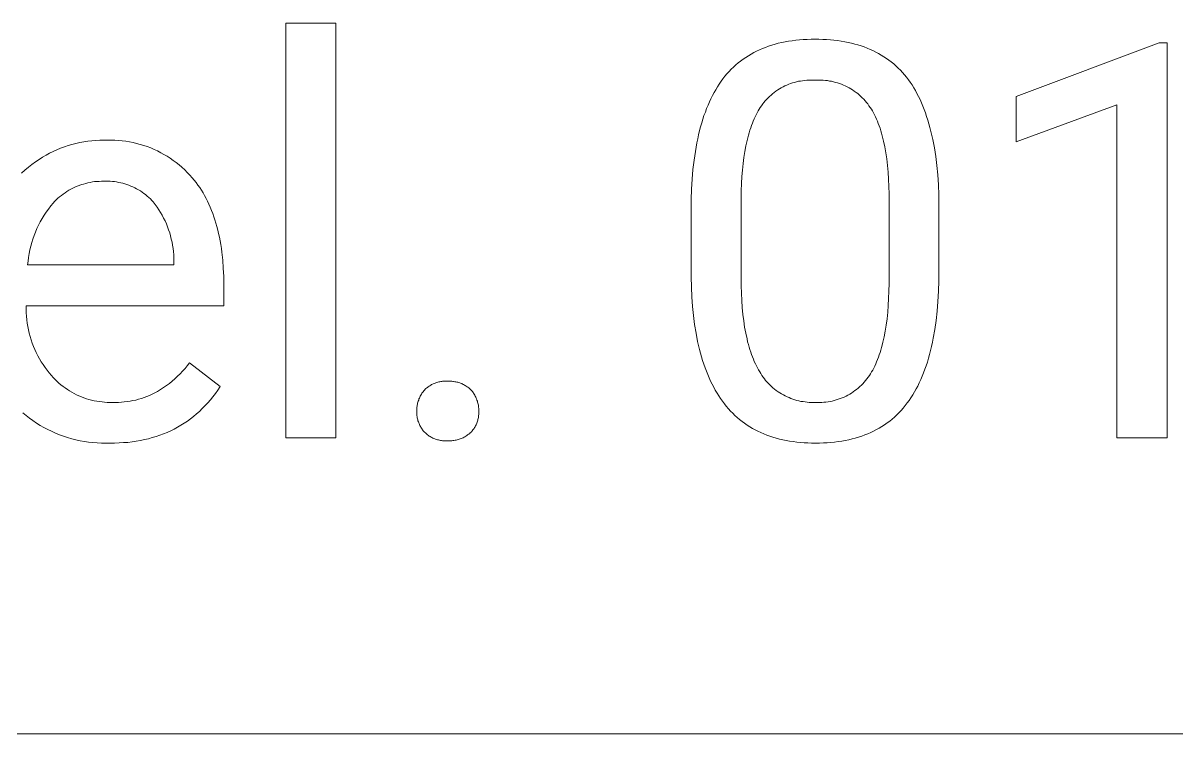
# Model space of a CAD drawing. Header units: millimetres. Extents: x 0 to 4030, y 0 to 2816.
# Drawn here: x 3095.5 to 3207.6, y 225.3 to 294.3 of the extents above; entities that cross this region are included whole.
import ezdxf

# ---------------------------------------------------------------- set-up
doc = ezdxf.new("R2010")
doc.units = ezdxf.units.MM
doc.header["$MEASUREMENT"] = 0
doc.layers.add('Domyślny', color=7, linetype='Continuous', true_color=0x000000)

msp = doc.modelspace()

# ---------------------------------------------------------------- linework, layer by layer
at = {"layer": 'Domyślny', "color": 18, "lineweight": 15, "true_color": 0x000000}
for p, q in [((3121.04, 254.04), (3121.04, 294.3)), ((3121.04, 294.3), (3125.89, 294.3)), ((3125.89, 294.3), (3125.89, 254.04)), ((3169.88, 292.54), (3170.23, 292.59)), ((3170.23, 292.59), (3170.58, 292.64)), ((3170.58, 292.64), (3170.94, 292.68)), ((3170.94, 292.68), (3171.31, 292.7)), ((3171.31, 292.7), (3171.68, 292.72)), ((3171.68, 292.72), (3172.06, 292.74)), ((3172.06, 292.74), (3172.44, 292.74)), ((3172.44, 292.74), (3172.83, 292.74)), ((3172.83, 292.74), (3173.2, 292.72)), ((3173.2, 292.72), (3173.57, 292.7)), ((3173.57, 292.7), (3173.94, 292.68)), ((3173.94, 292.68), (3174.29, 292.64)), ((3174.29, 292.64), (3174.64, 292.6)), ((3174.64, 292.6), (3174.99, 292.55)), ((3166.5, 291.44), (3166.77, 291.58)), ((3166.77, 291.58), (3167.05, 291.71)), ((3167.05, 291.71), (3167.34, 291.84)), ((3167.34, 291.84), (3167.64, 291.95)), ((3167.64, 291.95), (3167.94, 292.06)), ((3167.94, 292.06), (3168.25, 292.16)), ((3168.25, 292.16), (3168.56, 292.25)), ((3168.56, 292.25), (3168.88, 292.34)), ((3168.88, 292.34), (3169.21, 292.41)), ((3169.21, 292.41), (3169.54, 292.48)), ((3169.54, 292.48), (3169.88, 292.54)), ((3174.99, 292.55), (3175.33, 292.49)), ((3175.33, 292.49), (3175.66, 292.43)), ((3175.66, 292.43), (3175.98, 292.35)), ((3175.98, 292.35), (3176.3, 292.27)), ((3176.3, 292.27), (3176.61, 292.18)), ((3176.61, 292.18), (3176.92, 292.09)), ((3176.92, 292.09), (3177.22, 291.99)), ((3177.22, 291.99), (3177.51, 291.87)), ((3177.51, 291.87), (3177.79, 291.75)), ((3177.79, 291.75), (3178.07, 291.63)), ((3178.07, 291.63), (3178.35, 291.49)), ((3178.35, 291.49), (3178.62, 291.35)), ((3191.99, 287.18), (3205.88, 292.39)), ((3205.88, 292.39), (3206.65, 292.39)), ((3206.65, 292.39), (3206.65, 254.05)), ((3164.75, 290.24), (3164.98, 290.43)), ((3164.98, 290.43), (3165.22, 290.62)), ((3165.22, 290.62), (3165.46, 290.8)), ((3165.46, 290.8), (3165.71, 290.97)), ((3165.71, 290.97), (3165.97, 291.14)), ((3165.97, 291.14), (3166.23, 291.29)), ((3166.23, 291.29), (3166.5, 291.44)), ((3178.62, 291.35), (3178.88, 291.2)), ((3178.88, 291.2), (3179.13, 291.04)), ((3179.13, 291.04), (3179.38, 290.88)), ((3179.38, 290.88), (3179.62, 290.71)), ((3179.62, 290.71), (3179.86, 290.53)), ((3179.86, 290.53), (3180.09, 290.34)), ((3180.09, 290.34), (3180.31, 290.14)), ((3163.69, 289.14), (3163.89, 289.38)), ((3163.89, 289.38), (3164.1, 289.6)), ((3164.1, 289.6), (3164.31, 289.82)), ((3164.31, 289.82), (3164.53, 290.04)), ((3164.53, 290.04), (3164.75, 290.24)), ((3180.31, 290.14), (3180.53, 289.94)), ((3180.53, 289.94), (3180.74, 289.73)), ((3180.74, 289.73), (3180.94, 289.51)), ((3180.94, 289.51), (3181.14, 289.28)), ((3181.14, 289.28), (3181.33, 289.05)), ((3162.8, 287.84), (3162.97, 288.12)), ((3162.97, 288.12), (3163.14, 288.39)), ((3163.14, 288.39), (3163.32, 288.65)), ((3163.32, 288.65), (3163.5, 288.9)), ((3163.5, 288.9), (3163.69, 289.14)), ((3169.34, 288.11), (3169.16, 288.02)), ((3169.52, 288.2), (3169.34, 288.11)), ((3169.7, 288.29), (3169.52, 288.2)), ((3169.89, 288.36), (3169.7, 288.29)), ((3170.07, 288.43), (3169.89, 288.36)), ((3170.26, 288.5), (3170.07, 288.43)), ((3170.46, 288.55), (3170.26, 288.5)), ((3170.65, 288.6), (3170.46, 288.55)), ((3170.85, 288.65), (3170.65, 288.6)), ((3171.04, 288.68), (3170.85, 288.65)), ((3171.24, 288.71), (3171.04, 288.68)), ((3171.44, 288.74), (3171.24, 288.71)), ((3171.64, 288.76), (3171.44, 288.74)), ((3171.84, 288.76), (3171.64, 288.76)), ((3172.04, 288.77), (3171.84, 288.76)), ((3172.24, 288.76), (3172.04, 288.77)), ((3172.44, 288.75), (3172.24, 288.76)), ((3172.64, 288.76), (3172.44, 288.75)), ((3172.85, 288.77), (3172.64, 288.76)), ((3173.05, 288.77), (3172.85, 288.77)), ((3173.25, 288.76), (3173.05, 288.77)), ((3173.45, 288.74), (3173.25, 288.76)), ((3173.65, 288.72), (3173.45, 288.74)), ((3173.85, 288.68), (3173.65, 288.72)), ((3174.05, 288.65), (3173.85, 288.68)), ((3174.25, 288.6), (3174.05, 288.65)), ((3174.44, 288.55), (3174.25, 288.6)), ((3174.64, 288.5), (3174.44, 288.55)), ((3174.83, 288.43), (3174.64, 288.5)), ((3175.02, 288.36), (3174.83, 288.43)), ((3175.21, 288.29), (3175.02, 288.36)), ((3175.39, 288.2), (3175.21, 288.29)), ((3175.57, 288.11), (3175.39, 288.2)), ((3175.75, 288.02), (3175.57, 288.11)), ((3181.33, 289.05), (3181.52, 288.81)), ((3181.52, 288.81), (3181.69, 288.56)), ((3181.69, 288.56), (3181.87, 288.3)), ((3181.87, 288.3), (3182.03, 288.03)), ((3162.33, 286.96), (3162.48, 287.26)), ((3162.48, 287.26), (3162.64, 287.56)), ((3162.64, 287.56), (3162.8, 287.84)), ((3167.89, 287.05), (3167.75, 286.91)), ((3168.03, 287.19), (3167.89, 287.05)), ((3168.18, 287.32), (3168.03, 287.19)), ((3168.33, 287.45), (3168.18, 287.32)), ((3168.49, 287.58), (3168.33, 287.45)), ((3168.65, 287.7), (3168.49, 287.58)), ((3168.82, 287.81), (3168.65, 287.7)), ((3168.99, 287.92), (3168.82, 287.81)), ((3169.16, 288.02), (3168.99, 287.92)), ((3175.93, 287.92), (3175.75, 288.02)), ((3176.1, 287.81), (3175.93, 287.92)), ((3176.26, 287.7), (3176.1, 287.81)), ((3176.43, 287.58), (3176.26, 287.7)), ((3176.59, 287.46), (3176.43, 287.58)), ((3176.74, 287.33), (3176.59, 287.46)), ((3176.89, 287.19), (3176.74, 287.33)), ((3177.04, 287.05), (3176.89, 287.19)), ((3177.18, 286.91), (3177.04, 287.05)), ((3182.03, 288.03), (3182.2, 287.75)), ((3182.2, 287.75), (3182.35, 287.47)), ((3182.35, 287.47), (3182.5, 287.18)), ((3182.5, 287.18), (3182.65, 286.87)), ((3191.99, 282.78), (3191.99, 287.18)), ((3161.79, 285.67), (3161.91, 286)), ((3161.91, 286), (3162.05, 286.33)), ((3162.05, 286.33), (3162.19, 286.65)), ((3162.19, 286.65), (3162.33, 286.96)), ((3167.02, 285.95), (3166.92, 285.77)), ((3167.13, 286.12), (3167.02, 285.95)), ((3167.24, 286.28), (3167.13, 286.12)), ((3167.36, 286.45), (3167.24, 286.28)), ((3167.48, 286.6), (3167.36, 286.45)), ((3167.61, 286.76), (3167.48, 286.6)), ((3167.75, 286.91), (3167.61, 286.76)), ((3177.32, 286.76), (3177.18, 286.91)), ((3177.45, 286.61), (3177.32, 286.76)), ((3177.57, 286.45), (3177.45, 286.61)), ((3177.69, 286.28), (3177.57, 286.45)), ((3177.81, 286.12), (3177.69, 286.28)), ((3177.92, 285.95), (3177.81, 286.12)), ((3178.03, 285.77), (3177.92, 285.95)), ((3182.65, 286.87), (3182.79, 286.57)), ((3182.79, 286.57), (3182.92, 286.25)), ((3182.92, 286.25), (3183.05, 285.92)), ((3183.05, 285.92), (3183.18, 285.59)), ((3201.78, 286.36), (3191.99, 282.78)), ((3201.78, 254.05), (3201.78, 286.36)), ((3161.44, 284.61), (3161.55, 284.97)), ((3161.55, 284.97), (3161.66, 285.32)), ((3161.66, 285.32), (3161.79, 285.67)), ((3166.44, 284.79), (3166.36, 284.58)), ((3166.53, 285), (3166.44, 284.79)), ((3166.62, 285.2), (3166.53, 285)), ((3166.72, 285.4), (3166.62, 285.2)), ((3166.82, 285.59), (3166.72, 285.4)), ((3166.92, 285.77), (3166.82, 285.59)), ((3178.13, 285.58), (3178.03, 285.77)), ((3178.23, 285.39), (3178.13, 285.58)), ((3178.32, 285.19), (3178.23, 285.39)), ((3178.42, 284.98), (3178.32, 285.19)), ((3178.51, 284.77), (3178.42, 284.98)), ((3178.59, 284.55), (3178.51, 284.77)), ((3183.18, 285.59), (3183.29, 285.24)), ((3183.29, 285.24), (3183.41, 284.89)), ((3183.41, 284.89), (3183.51, 284.53)), ((3161.14, 283.47), (3161.23, 283.86)), ((3161.23, 283.86), (3161.33, 284.24)), ((3161.33, 284.24), (3161.44, 284.61)), ((3166.05, 283.66), (3165.98, 283.42)), ((3166.12, 283.9), (3166.05, 283.66)), ((3166.2, 284.13), (3166.12, 283.9)), ((3166.28, 284.36), (3166.2, 284.13)), ((3166.36, 284.58), (3166.28, 284.36)), ((3178.68, 284.32), (3178.59, 284.55)), ((3178.76, 284.09), (3178.68, 284.32)), ((3178.83, 283.85), (3178.76, 284.09)), ((3178.9, 283.61), (3178.83, 283.85)), ((3178.97, 283.36), (3178.9, 283.61)), ((3183.51, 284.53), (3183.61, 284.16)), ((3183.61, 284.16), (3183.71, 283.79)), ((3183.71, 283.79), (3183.8, 283.4)), ((3099.89, 282.41), (3100.26, 282.52)), ((3100.26, 282.52), (3100.64, 282.62)), ((3100.64, 282.62), (3101.02, 282.7)), ((3101.02, 282.7), (3101.4, 282.78)), ((3101.4, 282.78), (3101.79, 282.83)), ((3101.79, 282.83), (3102.18, 282.88)), ((3102.18, 282.88), (3102.57, 282.91)), ((3102.57, 282.91), (3102.96, 282.93)), ((3102.96, 282.93), (3103.35, 282.94)), ((3103.35, 282.94), (3103.7, 282.95)), ((3103.7, 282.95), (3104.06, 282.95)), ((3104.06, 282.95), (3104.42, 282.94)), ((3104.42, 282.94), (3104.78, 282.92)), ((3104.78, 282.92), (3105.14, 282.88)), ((3105.14, 282.88), (3105.49, 282.84)), ((3105.49, 282.84), (3105.84, 282.78)), ((3105.84, 282.78), (3106.2, 282.71)), ((3106.2, 282.71), (3106.54, 282.62)), ((3106.54, 282.62), (3106.89, 282.53)), ((3106.89, 282.53), (3107.23, 282.42)), ((3160.82, 281.84), (3160.97, 282.68)), ((3160.97, 282.68), (3161.05, 283.08)), ((3161.05, 283.08), (3161.14, 283.47)), ((3165.85, 282.92), (3165.73, 282.39)), ((3165.91, 283.17), (3165.85, 282.92)), ((3165.98, 283.42), (3165.91, 283.17)), ((3179.04, 283.1), (3178.97, 283.36)), ((3179.1, 282.84), (3179.04, 283.1)), ((3179.22, 282.29), (3179.1, 282.84)), ((3183.8, 283.4), (3183.88, 283.01)), ((3183.88, 283.01), (3184.04, 282.2)), ((3097.41, 281.28), (3097.74, 281.48)), ((3097.74, 281.48), (3098.09, 281.66)), ((3098.09, 281.66), (3098.44, 281.84)), ((3098.44, 281.84), (3098.79, 282)), ((3098.79, 282), (3099.15, 282.15)), ((3099.15, 282.15), (3099.52, 282.28)), ((3099.52, 282.28), (3099.89, 282.41)), ((3107.23, 282.42), (3107.57, 282.31)), ((3107.57, 282.31), (3107.91, 282.18)), ((3107.91, 282.18), (3108.24, 282.04)), ((3108.24, 282.04), (3108.56, 281.89)), ((3108.56, 281.89), (3108.88, 281.72)), ((3108.88, 281.72), (3109.19, 281.55)), ((3109.19, 281.55), (3109.5, 281.37)), ((3109.5, 281.37), (3109.8, 281.18)), ((3160.69, 280.98), (3160.82, 281.84)), ((3165.63, 281.84), (3165.54, 281.26)), ((3165.73, 282.39), (3165.63, 281.84)), ((3179.32, 281.71), (3179.22, 282.29)), ((3179.41, 281.11), (3179.32, 281.71)), ((3184.04, 282.2), (3184.17, 281.35)), ((3095.69, 280.02), (3096.02, 280.3)), ((3096.02, 280.3), (3096.37, 280.57)), ((3096.37, 280.57), (3096.72, 280.83)), ((3096.72, 280.83), (3097.08, 281.07)), ((3097.08, 281.07), (3097.41, 281.28)), ((3109.8, 281.18), (3110.1, 280.97)), ((3110.1, 280.97), (3110.39, 280.76)), ((3110.39, 280.76), (3110.67, 280.54)), ((3110.67, 280.54), (3110.94, 280.3)), ((3110.94, 280.3), (3111.21, 280.06)), ((3160.59, 280.08), (3160.69, 280.98)), ((3165.46, 280.66), (3165.4, 280.04)), ((3165.54, 281.26), (3165.46, 280.66)), ((3179.48, 280.49), (3179.41, 281.11)), ((3179.54, 279.83), (3179.48, 280.49)), ((3184.17, 281.35), (3184.28, 280.47)), ((3184.28, 280.47), (3184.37, 279.56)), ((3095.37, 279.73), (3095.69, 280.02)), ((3111.21, 280.06), (3111.46, 279.81)), ((3111.46, 279.81), (3111.71, 279.55)), ((3111.71, 279.55), (3111.95, 279.29)), ((3111.95, 279.29), (3112.14, 279.06)), ((3160.45, 278.17), (3160.51, 279.14)), ((3160.51, 279.14), (3160.59, 280.08)), ((3165.34, 279.4), (3165.3, 278.73)), ((3165.4, 280.04), (3165.34, 279.4)), ((3179.59, 279.15), (3179.54, 279.83)), ((3179.62, 278.45), (3179.59, 279.15)), ((3184.37, 279.56), (3184.43, 278.61)), ((3099.96, 278.07), (3099.77, 277.96)), ((3100.16, 278.18), (3099.96, 278.07)), ((3100.35, 278.28), (3100.16, 278.18)), ((3100.55, 278.38), (3100.35, 278.28)), ((3100.76, 278.46), (3100.55, 278.38)), ((3100.96, 278.54), (3100.76, 278.46)), ((3101.17, 278.62), (3100.96, 278.54)), ((3101.38, 278.68), (3101.17, 278.62)), ((3101.59, 278.74), (3101.38, 278.68)), ((3101.81, 278.79), (3101.59, 278.74)), ((3102.03, 278.84), (3101.81, 278.79)), ((3102.24, 278.88), (3102.03, 278.84)), ((3102.46, 278.91), (3102.24, 278.88)), ((3102.68, 278.93), (3102.46, 278.91)), ((3102.9, 278.94), (3102.68, 278.93)), ((3103.12, 278.95), (3102.9, 278.94)), ((3103.35, 278.95), (3103.12, 278.95)), ((3103.55, 278.96), (3103.35, 278.95)), ((3103.76, 278.95), (3103.55, 278.96)), ((3103.97, 278.95), (3103.76, 278.95)), ((3104.18, 278.93), (3103.97, 278.95)), ((3104.38, 278.91), (3104.18, 278.93)), ((3104.59, 278.88), (3104.38, 278.91)), ((3104.79, 278.84), (3104.59, 278.88)), ((3104.99, 278.8), (3104.79, 278.84)), ((3105.2, 278.75), (3104.99, 278.8)), ((3105.4, 278.7), (3105.2, 278.75)), ((3105.59, 278.63), (3105.4, 278.7)), ((3105.79, 278.56), (3105.59, 278.63)), ((3105.98, 278.48), (3105.79, 278.56)), ((3106.17, 278.4), (3105.98, 278.48)), ((3106.36, 278.31), (3106.17, 278.4)), ((3106.54, 278.22), (3106.36, 278.31)), ((3106.72, 278.11), (3106.54, 278.22)), ((3106.9, 278.01), (3106.72, 278.11)), ((3107.07, 277.89), (3106.9, 278.01)), ((3112.14, 279.06), (3112.32, 278.82)), ((3112.32, 278.82), (3112.5, 278.58)), ((3112.5, 278.58), (3112.67, 278.33)), ((3112.67, 278.33), (3112.83, 278.07)), ((3112.83, 278.07), (3112.99, 277.81)), ((3160.42, 277.17), (3160.45, 278.17)), ((3165.28, 278.03), (3165.26, 277.32)), ((3165.3, 278.73), (3165.28, 278.03)), ((3179.64, 277.72), (3179.62, 278.45)), ((3184.43, 278.61), (3184.47, 277.63)), ((3098.57, 276.99), (3098.42, 276.83)), ((3098.73, 277.15), (3098.57, 276.99)), ((3098.89, 277.3), (3098.73, 277.15)), ((3099.06, 277.44), (3098.89, 277.3)), ((3099.23, 277.58), (3099.06, 277.44)), ((3099.41, 277.71), (3099.23, 277.58)), ((3099.59, 277.84), (3099.41, 277.71)), ((3099.77, 277.96), (3099.59, 277.84)), ((3107.24, 277.77), (3107.07, 277.89)), ((3107.41, 277.65), (3107.24, 277.77)), ((3107.57, 277.51), (3107.41, 277.65)), ((3107.72, 277.38), (3107.57, 277.51)), ((3107.88, 277.24), (3107.72, 277.38)), ((3108.02, 277.09), (3107.88, 277.24)), ((3108.16, 276.94), (3108.02, 277.09)), ((3108.35, 276.69), (3108.16, 276.94)), ((3112.99, 277.81), (3113.14, 277.55)), ((3113.14, 277.55), (3113.29, 277.27)), ((3113.29, 277.27), (3113.43, 277)), ((3113.43, 277), (3113.56, 276.71)), ((3160.4, 276.14), (3160.42, 277.17)), ((3165.26, 277.32), (3165.26, 269.56)), ((3179.65, 276.96), (3179.64, 277.72)), ((3179.65, 269.01), (3179.65, 276.96)), ((3184.47, 277.63), (3184.49, 276.62)), ((3097.75, 275.96), (3097.55, 275.65)), ((3097.97, 276.25), (3097.75, 275.96)), ((3098.19, 276.55), (3097.97, 276.25)), ((3098.42, 276.83), (3098.19, 276.55)), ((3108.53, 276.44), (3108.35, 276.69)), ((3108.7, 276.18), (3108.53, 276.44)), ((3108.87, 275.92), (3108.7, 276.18)), ((3109.02, 275.65), (3108.87, 275.92)), ((3113.56, 276.71), (3113.69, 276.42)), ((3113.69, 276.42), (3113.81, 276.12)), ((3113.81, 276.12), (3113.93, 275.82)), ((3113.93, 275.82), (3114.04, 275.51)), ((3160.4, 269.67), (3160.4, 276.14)), ((3184.49, 276.62), (3184.49, 270.33)), ((3097.01, 274.69), (3096.86, 274.36)), ((3097.18, 275.02), (3097.01, 274.69)), ((3097.36, 275.34), (3097.18, 275.02)), ((3097.55, 275.65), (3097.36, 275.34)), ((3109.16, 275.37), (3109.02, 275.65)), ((3109.3, 275.09), (3109.16, 275.37)), ((3109.43, 274.81), (3109.3, 275.09)), ((3109.54, 274.52), (3109.43, 274.81)), ((3114.04, 275.51), (3114.14, 275.19)), ((3114.14, 275.19), (3114.24, 274.87)), ((3114.24, 274.87), (3114.34, 274.54)), ((3096.58, 273.68), (3096.46, 273.34)), ((3096.71, 274.02), (3096.58, 273.68)), ((3096.86, 274.36), (3096.71, 274.02)), ((3109.65, 274.23), (3109.54, 274.52)), ((3109.75, 273.94), (3109.65, 274.23)), ((3109.83, 273.64), (3109.75, 273.94)), ((3109.91, 273.34), (3109.83, 273.64)), ((3114.34, 274.54), (3114.42, 274.2)), ((3114.42, 274.2), (3114.5, 273.86)), ((3114.5, 273.86), (3114.58, 273.51)), ((3096.25, 272.64), (3096.17, 272.28)), ((3096.35, 272.99), (3096.25, 272.64)), ((3096.46, 273.34), (3096.35, 272.99)), ((3109.98, 273.04), (3109.91, 273.34)), ((3110.03, 272.73), (3109.98, 273.04)), ((3110.08, 272.43), (3110.03, 272.73)), ((3110.12, 272.12), (3110.08, 272.43)), ((3114.58, 273.51), (3114.65, 273.16)), ((3114.65, 273.16), (3114.71, 272.8)), ((3114.71, 272.8), (3114.77, 272.43)), ((3114.77, 272.43), (3114.82, 272.06)), ((3096.03, 271.56), (3095.99, 271.19)), ((3096.09, 271.92), (3096.03, 271.56)), ((3096.17, 272.28), (3096.09, 271.92)), ((3110.14, 271.81), (3110.12, 272.12)), ((3110.16, 271.5), (3110.14, 271.81)), ((3110.16, 271.19), (3110.16, 271.5)), ((3114.82, 272.06), (3114.9, 271.3)), ((3114.9, 271.3), (3114.96, 270.51)), ((3095.99, 271.19), (3095.95, 270.83)), ((3095.95, 270.83), (3110.16, 270.83)), ((3110.16, 270.83), (3110.16, 271.19)), ((3114.96, 270.51), (3115, 269.7)), ((3184.49, 270.33), (3184.48, 269.28)), ((3115, 269.7), (3115.01, 268.86)), ((3160.43, 268.68), (3160.4, 269.67)), ((3165.26, 269.56), (3165.27, 268.8)), ((3184.48, 269.28), (3184.45, 268.27)), ((3115.01, 268.86), (3115.01, 266.84)), ((3160.48, 267.72), (3160.43, 268.68)), ((3165.27, 268.8), (3165.29, 268.07)), ((3165.29, 268.07), (3165.33, 267.36)), ((3179.6, 267.57), (3179.63, 268.28)), ((3179.63, 268.28), (3179.65, 269.01)), ((3184.45, 268.27), (3184.39, 267.29)), ((3115.01, 266.84), (3095.8, 266.84)), ((3095.8, 266.84), (3095.8, 266.51)), ((3160.55, 266.8), (3160.48, 267.72)), ((3160.64, 265.9), (3160.55, 266.8)), ((3165.33, 267.36), (3165.38, 266.68)), ((3179.51, 266.23), (3179.56, 266.88)), ((3179.56, 266.88), (3179.6, 267.57)), ((3184.39, 267.29), (3184.31, 266.34)), ((3095.8, 266.51), (3095.81, 266.18)), ((3095.81, 266.18), (3095.83, 265.84)), ((3095.83, 265.84), (3095.87, 265.51)), ((3160.75, 265.04), (3160.64, 265.9)), ((3165.38, 266.68), (3165.44, 266.02)), ((3165.44, 266.02), (3165.52, 265.39)), ((3179.44, 265.59), (3179.51, 266.23)), ((3184.31, 266.34), (3184.21, 265.43)), ((3095.87, 265.51), (3095.91, 265.18)), ((3095.91, 265.18), (3095.97, 264.85)), ((3095.97, 264.85), (3096.03, 264.52)), ((3160.89, 264.21), (3160.75, 265.04)), ((3165.52, 265.39), (3165.61, 264.78)), ((3165.61, 264.78), (3165.72, 264.2)), ((3179.26, 264.4), (3179.36, 264.98)), ((3179.36, 264.98), (3179.44, 265.59)), ((3184.09, 264.56), (3183.94, 263.71)), ((3184.21, 265.43), (3184.09, 264.56)), ((3096.03, 264.52), (3096.11, 264.19)), ((3096.11, 264.19), (3096.2, 263.87)), ((3096.2, 263.87), (3096.29, 263.55)), ((3096.29, 263.55), (3096.4, 263.23)), ((3161.04, 263.4), (3160.89, 264.21)), ((3165.72, 264.2), (3165.84, 263.64)), ((3165.84, 263.64), (3165.9, 263.37)), ((3179.04, 263.31), (3179.16, 263.84)), ((3179.16, 263.84), (3179.26, 264.4)), ((3183.94, 263.71), (3183.86, 263.31)), ((3096.4, 263.23), (3096.52, 262.92)), ((3096.52, 262.92), (3096.65, 262.61)), ((3096.65, 262.61), (3096.79, 262.31)), ((3161.13, 263.01), (3161.04, 263.4)), ((3161.22, 262.63), (3161.13, 263.01)), ((3161.32, 262.26), (3161.22, 262.63)), ((3165.9, 263.37), (3165.97, 263.11)), ((3165.97, 263.11), (3166.04, 262.85)), ((3166.04, 262.85), (3166.12, 262.6)), ((3166.12, 262.6), (3166.2, 262.36)), ((3166.2, 262.36), (3166.28, 262.12)), ((3178.68, 262.08), (3178.76, 262.31)), ((3178.76, 262.31), (3178.83, 262.55)), ((3178.83, 262.55), (3178.9, 262.8)), ((3178.9, 262.8), (3178.97, 263.05)), ((3178.97, 263.05), (3179.04, 263.31)), ((3183.68, 262.52), (3183.58, 262.13)), ((3183.77, 262.91), (3183.68, 262.52)), ((3183.86, 263.31), (3183.77, 262.91)), ((3096.79, 262.31), (3096.94, 262.01)), ((3096.94, 262.01), (3097.1, 261.72)), ((3097.1, 261.72), (3097.27, 261.43)), ((3097.27, 261.43), (3097.45, 261.15)), ((3111.46, 261.04), (3111.68, 261.31)), ((3111.68, 261.31), (3114.65, 259.01)), ((3161.42, 261.89), (3161.32, 262.26)), ((3161.53, 261.54), (3161.42, 261.89)), ((3161.65, 261.19), (3161.53, 261.54)), ((3166.28, 262.12), (3166.37, 261.89)), ((3166.37, 261.89), (3166.46, 261.67)), ((3166.46, 261.67), (3166.55, 261.45)), ((3166.55, 261.45), (3166.65, 261.23)), ((3166.65, 261.23), (3166.75, 261.03)), ((3178.25, 261.01), (3178.34, 261.21)), ((3178.34, 261.21), (3178.43, 261.42)), ((3178.43, 261.42), (3178.52, 261.63)), ((3178.52, 261.63), (3178.6, 261.86)), ((3178.6, 261.86), (3178.68, 262.08)), ((3183.36, 261.39), (3183.25, 261.04)), ((3183.47, 261.76), (3183.36, 261.39)), ((3183.58, 262.13), (3183.47, 261.76)), ((3097.45, 261.15), (3097.64, 260.87)), ((3097.64, 260.87), (3097.84, 260.6)), ((3097.84, 260.6), (3098.04, 260.34)), ((3098.04, 260.34), (3098.26, 260.08)), ((3098.26, 260.08), (3098.43, 259.89)), ((3110.52, 260.01), (3110.77, 260.26)), ((3110.77, 260.26), (3111.01, 260.51)), ((3111.01, 260.51), (3111.24, 260.77)), ((3111.24, 260.77), (3111.46, 261.04)), ((3161.77, 260.84), (3161.65, 261.19)), ((3161.89, 260.51), (3161.77, 260.84)), ((3162.02, 260.18), (3161.89, 260.51)), ((3162.16, 259.86), (3162.02, 260.18)), ((3166.75, 261.03), (3166.86, 260.83)), ((3166.86, 260.83), (3166.96, 260.64)), ((3166.96, 260.64), (3167.07, 260.45)), ((3167.07, 260.45), (3167.18, 260.27)), ((3167.18, 260.27), (3167.29, 260.1)), ((3167.29, 260.1), (3167.4, 259.94)), ((3177.61, 259.92), (3177.73, 260.09)), ((3177.73, 260.09), (3177.84, 260.26)), ((3177.84, 260.26), (3177.94, 260.44)), ((3177.94, 260.44), (3178.05, 260.62)), ((3178.05, 260.62), (3178.15, 260.81)), ((3178.15, 260.81), (3178.25, 261.01)), ((3183, 260.35), (3182.86, 260.02)), ((3183.12, 260.69), (3183, 260.35)), ((3183.25, 261.04), (3183.12, 260.69)), ((3098.43, 259.89), (3098.61, 259.7)), ((3098.61, 259.7), (3098.8, 259.53)), ((3098.8, 259.53), (3098.99, 259.35)), ((3098.99, 259.35), (3099.19, 259.19)), ((3099.19, 259.19), (3099.39, 259.03)), ((3099.39, 259.03), (3099.6, 258.88)), ((3109.16, 258.91), (3109.44, 259.11)), ((3109.44, 259.11), (3109.72, 259.32)), ((3109.72, 259.32), (3109.99, 259.54)), ((3109.99, 259.54), (3110.26, 259.77)), ((3110.26, 259.77), (3110.52, 260.01)), ((3114.65, 259.01), (3114.42, 258.67)), ((3134.8, 258.94), (3134.87, 259)), ((3134.87, 259), (3134.95, 259.05)), ((3134.95, 259.05), (3135.03, 259.1)), ((3135.03, 259.1), (3135.11, 259.15)), ((3135.11, 259.15), (3135.19, 259.2)), ((3135.19, 259.2), (3135.28, 259.24)), ((3135.28, 259.24), (3135.36, 259.28)), ((3135.36, 259.28), (3135.45, 259.32)), ((3135.45, 259.32), (3135.54, 259.36)), ((3135.54, 259.36), (3135.62, 259.39)), ((3135.62, 259.39), (3135.71, 259.42)), ((3135.71, 259.42), (3135.81, 259.44)), ((3135.81, 259.44), (3135.9, 259.47)), ((3135.9, 259.47), (3135.99, 259.49)), ((3135.99, 259.49), (3136.08, 259.5)), ((3136.08, 259.5), (3136.18, 259.52)), ((3136.18, 259.52), (3136.27, 259.53)), ((3136.27, 259.53), (3136.37, 259.53)), ((3136.37, 259.53), (3136.46, 259.54)), ((3136.46, 259.54), (3136.56, 259.54)), ((3136.56, 259.54), (3136.65, 259.54)), ((3136.65, 259.54), (3136.74, 259.53)), ((3136.74, 259.53), (3136.84, 259.53)), ((3136.84, 259.53), (3136.94, 259.54)), ((3136.94, 259.54), (3137.05, 259.53)), ((3137.05, 259.53), (3137.15, 259.53)), ((3137.15, 259.53), (3137.25, 259.52)), ((3137.25, 259.52), (3137.34, 259.51)), ((3137.34, 259.51), (3137.44, 259.49)), ((3137.44, 259.49), (3137.54, 259.48)), ((3137.54, 259.48), (3137.64, 259.45)), ((3137.64, 259.45), (3137.74, 259.43)), ((3137.74, 259.43), (3137.83, 259.4)), ((3137.83, 259.4), (3137.93, 259.37)), ((3137.93, 259.37), (3138.02, 259.33)), ((3138.02, 259.33), (3138.12, 259.3)), ((3138.12, 259.3), (3138.21, 259.25)), ((3138.21, 259.25), (3138.3, 259.21)), ((3138.3, 259.21), (3138.39, 259.16)), ((3138.39, 259.16), (3138.47, 259.11)), ((3138.47, 259.11), (3138.56, 259.06)), ((3138.56, 259.06), (3138.64, 259)), ((3138.64, 259), (3138.72, 258.95)), ((3162.3, 259.55), (3162.16, 259.86)), ((3162.45, 259.25), (3162.3, 259.55)), ((3162.6, 258.95), (3162.45, 259.25)), ((3162.76, 258.66), (3162.6, 258.95)), ((3167.4, 259.94), (3167.53, 259.77)), ((3167.53, 259.77), (3167.65, 259.61)), ((3167.65, 259.61), (3167.78, 259.46)), ((3167.78, 259.46), (3167.92, 259.31)), ((3167.92, 259.31), (3168.06, 259.17)), ((3168.06, 259.17), (3168.21, 259.03)), ((3168.21, 259.03), (3168.36, 258.89)), ((3176.65, 258.87), (3176.8, 259.01)), ((3176.8, 259.01), (3176.95, 259.15)), ((3176.95, 259.15), (3177.09, 259.29)), ((3177.09, 259.29), (3177.23, 259.44)), ((3177.23, 259.44), (3177.36, 259.6)), ((3177.36, 259.6), (3177.49, 259.76)), ((3177.49, 259.76), (3177.61, 259.92)), ((3182.43, 259.07), (3182.28, 258.78)), ((3182.58, 259.38), (3182.43, 259.07)), ((3182.73, 259.69), (3182.58, 259.38)), ((3182.86, 260.02), (3182.73, 259.69)), ((3099.6, 258.88), (3099.81, 258.73)), ((3099.81, 258.73), (3100.03, 258.59)), ((3100.03, 258.59), (3100.25, 258.46)), ((3100.25, 258.46), (3100.48, 258.34)), ((3100.48, 258.34), (3100.71, 258.22)), ((3100.71, 258.22), (3100.94, 258.12)), ((3100.94, 258.12), (3101.18, 258.02)), ((3101.18, 258.02), (3101.42, 257.93)), ((3101.42, 257.93), (3101.67, 257.84)), ((3101.67, 257.84), (3101.91, 257.77)), ((3106.73, 257.78), (3107, 257.86)), ((3107, 257.86), (3107.27, 257.95)), ((3107.27, 257.95), (3107.54, 258.05)), ((3107.54, 258.05), (3107.8, 258.16)), ((3107.8, 258.16), (3108.06, 258.28)), ((3108.06, 258.28), (3108.32, 258.4)), ((3108.32, 258.4), (3108.57, 258.54)), ((3108.57, 258.54), (3108.87, 258.72)), ((3108.87, 258.72), (3109.16, 258.91)), ((3113.95, 258.03), (3113.7, 257.72)), ((3114.19, 258.34), (3113.95, 258.03)), ((3114.42, 258.67), (3114.19, 258.34)), ((3133.97, 257.81), (3134.01, 257.9)), ((3134.01, 257.9), (3134.06, 258)), ((3134.06, 258), (3134.1, 258.09)), ((3134.1, 258.09), (3134.15, 258.18)), ((3134.15, 258.18), (3134.21, 258.27)), ((3134.21, 258.27), (3134.26, 258.36)), ((3134.26, 258.36), (3134.32, 258.44)), ((3134.32, 258.44), (3134.38, 258.52)), ((3134.38, 258.52), (3134.45, 258.61)), ((3134.45, 258.61), (3134.52, 258.68)), ((3134.52, 258.68), (3134.58, 258.75)), ((3134.58, 258.75), (3134.65, 258.82)), ((3134.65, 258.82), (3134.72, 258.88)), ((3134.72, 258.88), (3134.8, 258.94)), ((3138.72, 258.95), (3138.8, 258.88)), ((3138.8, 258.88), (3138.88, 258.82)), ((3138.88, 258.82), (3138.95, 258.75)), ((3138.95, 258.75), (3139.03, 258.68)), ((3139.03, 258.68), (3139.09, 258.61)), ((3139.09, 258.61), (3139.16, 258.53)), ((3139.16, 258.53), (3139.22, 258.44)), ((3139.22, 258.44), (3139.28, 258.36)), ((3139.28, 258.36), (3139.34, 258.27)), ((3139.34, 258.27), (3139.39, 258.18)), ((3139.39, 258.18), (3139.44, 258.09)), ((3139.44, 258.09), (3139.48, 258)), ((3139.48, 258), (3139.53, 257.9)), ((3139.53, 257.9), (3139.57, 257.81)), ((3162.93, 258.38), (3162.76, 258.66)), ((3163.1, 258.11), (3162.93, 258.38)), ((3163.27, 257.85), (3163.1, 258.11)), ((3163.45, 257.59), (3163.27, 257.85)), ((3168.36, 258.89), (3168.52, 258.76)), ((3168.52, 258.76), (3168.68, 258.64)), ((3168.68, 258.64), (3168.85, 258.52)), ((3168.85, 258.52), (3169.02, 258.41)), ((3169.02, 258.41), (3169.19, 258.3)), ((3169.19, 258.3), (3169.37, 258.2)), ((3169.37, 258.2), (3169.55, 258.11)), ((3169.55, 258.11), (3169.73, 258.02)), ((3169.73, 258.02), (3169.92, 257.94)), ((3169.92, 257.94), (3170.1, 257.86)), ((3170.1, 257.86), (3170.3, 257.79)), ((3174.71, 257.78), (3174.9, 257.85)), ((3174.9, 257.85), (3175.09, 257.92)), ((3175.09, 257.92), (3175.28, 258)), ((3175.28, 258), (3175.46, 258.09)), ((3175.46, 258.09), (3175.64, 258.18)), ((3175.64, 258.18), (3175.82, 258.28)), ((3175.82, 258.28), (3175.99, 258.39)), ((3175.99, 258.39), (3176.16, 258.5)), ((3176.16, 258.5), (3176.33, 258.62)), ((3176.33, 258.62), (3176.49, 258.74)), ((3176.49, 258.74), (3176.65, 258.87)), ((3181.77, 257.93), (3181.6, 257.67)), ((3181.95, 258.21), (3181.77, 257.93)), ((3182.11, 258.49), (3181.95, 258.21)), ((3182.28, 258.78), (3182.11, 258.49)), ((3101.91, 257.77), (3102.16, 257.7)), ((3102.16, 257.7), (3102.41, 257.64)), ((3102.41, 257.64), (3102.67, 257.59)), ((3102.67, 257.59), (3102.92, 257.55)), ((3102.92, 257.55), (3103.18, 257.52)), ((3103.18, 257.52), (3103.43, 257.5)), ((3103.43, 257.5), (3103.69, 257.48)), ((3103.69, 257.48), (3103.95, 257.47)), ((3103.95, 257.47), (3104.2, 257.48)), ((3104.2, 257.48), (3104.49, 257.47)), ((3104.49, 257.47), (3104.77, 257.48)), ((3104.77, 257.48), (3105.06, 257.49)), ((3105.06, 257.49), (3105.34, 257.52)), ((3105.34, 257.52), (3105.62, 257.55)), ((3105.62, 257.55), (3105.9, 257.6)), ((3105.9, 257.6), (3106.18, 257.65)), ((3106.18, 257.65), (3106.46, 257.71)), ((3106.46, 257.71), (3106.73, 257.78)), ((3112.92, 256.87), (3112.64, 256.61)), ((3113.18, 257.14), (3112.92, 256.87)), ((3113.45, 257.43), (3113.18, 257.14)), ((3113.7, 257.72), (3113.45, 257.43)), ((3133.75, 256.8), (3133.76, 256.9)), ((3133.75, 256.69), (3133.75, 256.8)), ((3133.76, 256.9), (3133.77, 257.01)), ((3133.77, 257.01), (3133.78, 257.11)), ((3133.78, 257.11), (3133.8, 257.21)), ((3133.8, 257.21), (3133.82, 257.31)), ((3133.82, 257.31), (3133.84, 257.41)), ((3133.84, 257.41), (3133.87, 257.51)), ((3133.87, 257.51), (3133.9, 257.61)), ((3133.9, 257.61), (3133.94, 257.71)), ((3133.94, 257.71), (3133.97, 257.81)), ((3139.57, 257.81), (3139.6, 257.71)), ((3139.6, 257.71), (3139.64, 257.61)), ((3139.64, 257.61), (3139.67, 257.51)), ((3139.67, 257.51), (3139.69, 257.41)), ((3139.69, 257.41), (3139.72, 257.31)), ((3139.72, 257.31), (3139.74, 257.21)), ((3139.74, 257.21), (3139.75, 257.11)), ((3139.75, 257.11), (3139.76, 257)), ((3139.76, 257), (3139.77, 256.9)), ((3139.77, 256.9), (3139.78, 256.8)), ((3139.78, 256.8), (3139.78, 256.69)), ((3163.64, 257.34), (3163.45, 257.59)), ((3163.83, 257.1), (3163.64, 257.34)), ((3164.03, 256.86), (3163.83, 257.1)), ((3164.24, 256.64), (3164.03, 256.86)), ((3170.3, 257.79), (3170.49, 257.73)), ((3170.49, 257.73), (3170.68, 257.67)), ((3170.68, 257.67), (3170.88, 257.62)), ((3170.88, 257.62), (3171.08, 257.58)), ((3171.08, 257.58), (3171.28, 257.55)), ((3171.28, 257.55), (3171.48, 257.52)), ((3171.48, 257.52), (3171.68, 257.5)), ((3171.68, 257.5), (3171.89, 257.48)), ((3171.89, 257.48), (3172.09, 257.48)), ((3172.09, 257.48), (3172.29, 257.48)), ((3172.29, 257.48), (3172.5, 257.48)), ((3172.5, 257.48), (3172.7, 257.47)), ((3172.7, 257.47), (3172.9, 257.47)), ((3172.9, 257.47), (3173.11, 257.48)), ((3173.11, 257.48), (3173.31, 257.49)), ((3173.31, 257.49), (3173.51, 257.51)), ((3173.51, 257.51), (3173.72, 257.54)), ((3173.72, 257.54), (3173.92, 257.57)), ((3173.92, 257.57), (3174.12, 257.61)), ((3174.12, 257.61), (3174.32, 257.66)), ((3174.32, 257.66), (3174.51, 257.72)), ((3174.51, 257.72), (3174.71, 257.78)), ((3181.02, 256.93), (3180.82, 256.7)), ((3181.22, 257.17), (3181.02, 256.93)), ((3181.41, 257.42), (3181.22, 257.17)), ((3181.6, 257.67), (3181.41, 257.42)), ((3095.8, 256.2), (3095.48, 256.47)), ((3096.13, 255.95), (3095.8, 256.2)), ((3096.47, 255.71), (3096.13, 255.95)), ((3096.82, 255.47), (3096.47, 255.71)), ((3111.47, 255.67), (3111.16, 255.46)), ((3111.77, 255.89), (3111.47, 255.67)), ((3112.07, 256.12), (3111.77, 255.89)), ((3112.36, 256.36), (3112.07, 256.12)), ((3112.64, 256.61), (3112.36, 256.36)), ((3133.75, 256.59), (3133.75, 256.69)), ((3133.75, 256.49), (3133.75, 256.59)), ((3133.75, 256.39), (3133.75, 256.49)), ((3133.76, 256.29), (3133.75, 256.39)), ((3133.77, 256.19), (3133.76, 256.29)), ((3133.79, 256.09), (3133.77, 256.19)), ((3133.8, 255.99), (3133.79, 256.09)), ((3133.82, 255.89), (3133.8, 255.99)), ((3133.85, 255.8), (3133.82, 255.89)), ((3133.87, 255.7), (3133.85, 255.8)), ((3133.91, 255.6), (3133.87, 255.7)), ((3133.94, 255.51), (3133.91, 255.6)), ((3139.65, 255.65), (3139.62, 255.55)), ((3139.68, 255.74), (3139.65, 255.65)), ((3139.7, 255.83), (3139.68, 255.74)), ((3139.72, 255.92), (3139.7, 255.83)), ((3139.74, 256.02), (3139.72, 255.92)), ((3139.75, 256.11), (3139.74, 256.02)), ((3139.76, 256.21), (3139.75, 256.11)), ((3139.77, 256.3), (3139.76, 256.21)), ((3139.78, 256.4), (3139.77, 256.3)), ((3139.78, 256.69), (3139.78, 256.59)), ((3139.78, 256.59), (3139.78, 256.49)), ((3139.78, 256.49), (3139.78, 256.4)), ((3164.45, 256.42), (3164.24, 256.64)), ((3164.67, 256.21), (3164.45, 256.42)), ((3164.89, 256.01), (3164.67, 256.21)), ((3165.12, 255.81), (3164.89, 256.01)), ((3165.36, 255.62), (3165.12, 255.81)), ((3165.6, 255.45), (3165.36, 255.62)), ((3179.7, 255.67), (3179.45, 255.48)), ((3179.93, 255.86), (3179.7, 255.67)), ((3180.16, 256.06), (3179.93, 255.86)), ((3180.39, 256.26), (3180.16, 256.06)), ((3180.6, 256.48), (3180.39, 256.26)), ((3180.82, 256.7), (3180.6, 256.48)), ((3097.17, 255.25), (3096.82, 255.47)), ((3097.53, 255.05), (3097.17, 255.25)), ((3097.9, 254.85), (3097.53, 255.05)), ((3098.28, 254.67), (3097.9, 254.85)), ((3098.66, 254.5), (3098.28, 254.67)), ((3099.05, 254.34), (3098.66, 254.5)), ((3109.51, 254.57), (3109.15, 254.43)), ((3109.85, 254.73), (3109.51, 254.57)), ((3110.19, 254.89), (3109.85, 254.73)), ((3110.52, 255.07), (3110.19, 254.89)), ((3110.84, 255.26), (3110.52, 255.07)), ((3111.16, 255.46), (3110.84, 255.26)), ((3133.98, 255.42), (3133.94, 255.51)), ((3134.02, 255.33), (3133.98, 255.42)), ((3134.06, 255.24), (3134.02, 255.33)), ((3134.11, 255.15), (3134.06, 255.24)), ((3134.16, 255.06), (3134.11, 255.15)), ((3134.21, 254.97), (3134.16, 255.06)), ((3134.27, 254.89), (3134.21, 254.97)), ((3134.32, 254.81), (3134.27, 254.89)), ((3134.39, 254.73), (3134.32, 254.81)), ((3134.45, 254.65), (3134.39, 254.73)), ((3134.52, 254.58), (3134.45, 254.65)), ((3134.59, 254.51), (3134.52, 254.58)), ((3134.66, 254.45), (3134.59, 254.51)), ((3138.95, 254.51), (3138.87, 254.44)), ((3139.03, 254.58), (3138.95, 254.51)), ((3139.09, 254.65), (3139.03, 254.58)), ((3139.15, 254.72), (3139.09, 254.65)), ((3139.21, 254.8), (3139.15, 254.72)), ((3139.27, 254.88), (3139.21, 254.8)), ((3139.32, 254.95), (3139.27, 254.88)), ((3139.37, 255.04), (3139.32, 254.95)), ((3139.42, 255.12), (3139.37, 255.04)), ((3139.47, 255.2), (3139.42, 255.12)), ((3139.51, 255.29), (3139.47, 255.2)), ((3139.55, 255.38), (3139.51, 255.29)), ((3139.58, 255.47), (3139.55, 255.38)), ((3139.62, 255.55), (3139.58, 255.47)), ((3165.85, 255.28), (3165.6, 255.45)), ((3166.1, 255.11), (3165.85, 255.28)), ((3166.36, 254.96), (3166.1, 255.11)), ((3166.63, 254.81), (3166.36, 254.96)), ((3166.9, 254.67), (3166.63, 254.81)), ((3167.18, 254.54), (3166.9, 254.67)), ((3167.47, 254.42), (3167.18, 254.54)), ((3177.86, 254.56), (3177.57, 254.44)), ((3178.14, 254.69), (3177.86, 254.56)), ((3178.42, 254.84), (3178.14, 254.69)), ((3178.69, 254.99), (3178.42, 254.84)), ((3178.95, 255.14), (3178.69, 254.99)), ((3179.2, 255.31), (3178.95, 255.14)), ((3179.45, 255.48), (3179.2, 255.31)), ((3099.44, 254.2), (3099.05, 254.34)), ((3099.83, 254.07), (3099.44, 254.2)), ((3100.23, 253.95), (3099.83, 254.07)), ((3100.64, 253.85), (3100.23, 253.95)), ((3101.05, 253.76), (3100.64, 253.85)), ((3101.46, 253.68), (3101.05, 253.76)), ((3101.87, 253.62), (3101.46, 253.68)), ((3102.28, 253.57), (3101.87, 253.62)), ((3102.7, 253.54), (3102.28, 253.57)), ((3103.12, 253.52), (3102.7, 253.54)), ((3103.53, 253.51), (3103.12, 253.52)), ((3103.95, 253.52), (3103.53, 253.51)), ((3104.39, 253.52), (3103.95, 253.52)), ((3104.83, 253.54), (3104.39, 253.52)), ((3105.25, 253.57), (3104.83, 253.54)), ((3105.68, 253.6), (3105.25, 253.57)), ((3106.09, 253.65), (3105.68, 253.6)), ((3106.5, 253.71), (3106.09, 253.65)), ((3106.9, 253.78), (3106.5, 253.71)), ((3107.29, 253.86), (3106.9, 253.78)), ((3107.68, 253.95), (3107.29, 253.86)), ((3108.06, 254.06), (3107.68, 253.95)), ((3108.43, 254.17), (3108.06, 254.06)), ((3108.8, 254.29), (3108.43, 254.17)), ((3109.15, 254.43), (3108.8, 254.29)), ((3125.89, 254.04), (3121.04, 254.04)), ((3134.74, 254.38), (3134.66, 254.45)), ((3134.81, 254.32), (3134.74, 254.38)), ((3134.89, 254.27), (3134.81, 254.32)), ((3134.97, 254.21), (3134.89, 254.27)), ((3135.06, 254.16), (3134.97, 254.21)), ((3135.14, 254.11), (3135.06, 254.16)), ((3135.23, 254.06), (3135.14, 254.11)), ((3135.32, 254.02), (3135.23, 254.06)), ((3135.41, 253.98), (3135.32, 254.02)), ((3135.5, 253.94), (3135.41, 253.98)), ((3135.59, 253.91), (3135.5, 253.94)), ((3135.68, 253.88), (3135.59, 253.91)), ((3135.77, 253.85), (3135.68, 253.88)), ((3135.87, 253.83), (3135.77, 253.85)), ((3135.97, 253.81), (3135.87, 253.83)), ((3136.06, 253.79), (3135.97, 253.81)), ((3136.16, 253.78), (3136.06, 253.79)), ((3136.26, 253.76), (3136.16, 253.78)), ((3136.35, 253.76), (3136.26, 253.76)), ((3136.45, 253.75), (3136.35, 253.76)), ((3136.55, 253.75), (3136.45, 253.75)), ((3136.65, 253.75), (3136.55, 253.75)), ((3136.74, 253.76), (3136.65, 253.75)), ((3136.85, 253.75), (3136.74, 253.76)), ((3136.95, 253.75), (3136.85, 253.75)), ((3137.06, 253.76), (3136.95, 253.75)), ((3137.16, 253.76), (3137.06, 253.76)), ((3137.26, 253.77), (3137.16, 253.76)), ((3137.37, 253.78), (3137.26, 253.77)), ((3137.47, 253.8), (3137.37, 253.78)), ((3137.57, 253.82), (3137.47, 253.8)), ((3137.67, 253.84), (3137.57, 253.82)), ((3137.77, 253.87), (3137.67, 253.84)), ((3137.87, 253.9), (3137.77, 253.87)), ((3137.97, 253.93), (3137.87, 253.9)), ((3138.07, 253.97), (3137.97, 253.93)), ((3138.16, 254.01), (3138.07, 253.97)), ((3138.26, 254.05), (3138.16, 254.01)), ((3138.35, 254.1), (3138.26, 254.05)), ((3138.44, 254.15), (3138.35, 254.1)), ((3138.53, 254.2), (3138.44, 254.15)), ((3138.62, 254.26), (3138.53, 254.2)), ((3138.7, 254.32), (3138.62, 254.26)), ((3138.79, 254.38), (3138.7, 254.32)), ((3138.87, 254.44), (3138.79, 254.38)), ((3167.76, 254.3), (3167.47, 254.42)), ((3168.06, 254.2), (3167.76, 254.3)), ((3168.36, 254.1), (3168.06, 254.2)), ((3168.68, 254), (3168.36, 254.1)), ((3168.99, 253.92), (3168.68, 254)), ((3169.31, 253.85), (3168.99, 253.92)), ((3169.64, 253.78), (3169.31, 253.85)), ((3169.98, 253.72), (3169.64, 253.78)), ((3170.32, 253.67), (3169.98, 253.72)), ((3170.67, 253.62), (3170.32, 253.67)), ((3171.02, 253.59), (3170.67, 253.62)), ((3171.38, 253.56), (3171.02, 253.59)), ((3171.75, 253.54), (3171.38, 253.56)), ((3172.12, 253.53), (3171.75, 253.54)), ((3172.5, 253.52), (3172.12, 253.53)), ((3172.88, 253.53), (3172.5, 253.52)), ((3173.26, 253.54), (3172.88, 253.53)), ((3173.63, 253.56), (3173.26, 253.54)), ((3173.99, 253.59), (3173.63, 253.56)), ((3174.35, 253.63), (3173.99, 253.59)), ((3174.7, 253.67), (3174.35, 253.63)), ((3175.04, 253.72), (3174.7, 253.67)), ((3175.38, 253.78), (3175.04, 253.72)), ((3175.72, 253.85), (3175.38, 253.78)), ((3176.04, 253.93), (3175.72, 253.85)), ((3176.36, 254.01), (3176.04, 253.93)), ((3176.67, 254.11), (3176.36, 254.01)), ((3176.98, 254.21), (3176.67, 254.11)), ((3177.28, 254.32), (3176.98, 254.21)), ((3177.57, 254.44), (3177.28, 254.32)), ((3206.65, 254.05), (3201.78, 254.05)), ((2507.18, 225.29), (4030.23, 225.29))]:
    msp.add_line(p, q, dxfattribs=at)

doc.saveas('drawing.dxf')
